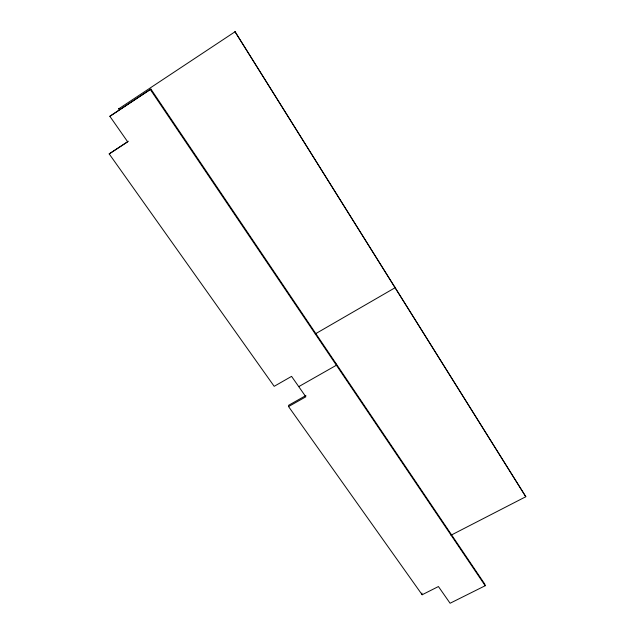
<?xml version="1.0" encoding="UTF-8"?>
<svg xmlns="http://www.w3.org/2000/svg" width="635" height="635" viewBox="0 0 635 635"><rect width="100%" height="100%" fill="white"/><g stroke="black" fill="none" stroke-linecap="round" stroke-linejoin="round"><path stroke-width="0.95" d="M288.552 406.567L305.848 396.796L291.576 376.372L274.185 386.318L109.188 153.9L127.691 141.827L109.855 116.3L150.908 89.083L484.767 584.073L485.196 585.732L450.096 603.25L438.428 586.542L422.148 594.757L288.552 406.567L288.663 405.273L305.903 395.526M109.188 153.9L128.333 141.232M525.812 496.721L235.053 31.75L525.812 496.721L450.945 535.241M109.855 116.3L150.908 89.083M119.055 108.569L118.451 109.006L235.053 31.75M315.222 333.939L394.978 287.798L394.795 286.917M298.744 386.636L336.391 365.236L336.359 364.045M150.32 89.511L485.196 585.732M421.894 593.074L422.148 594.757"/></g></svg>
